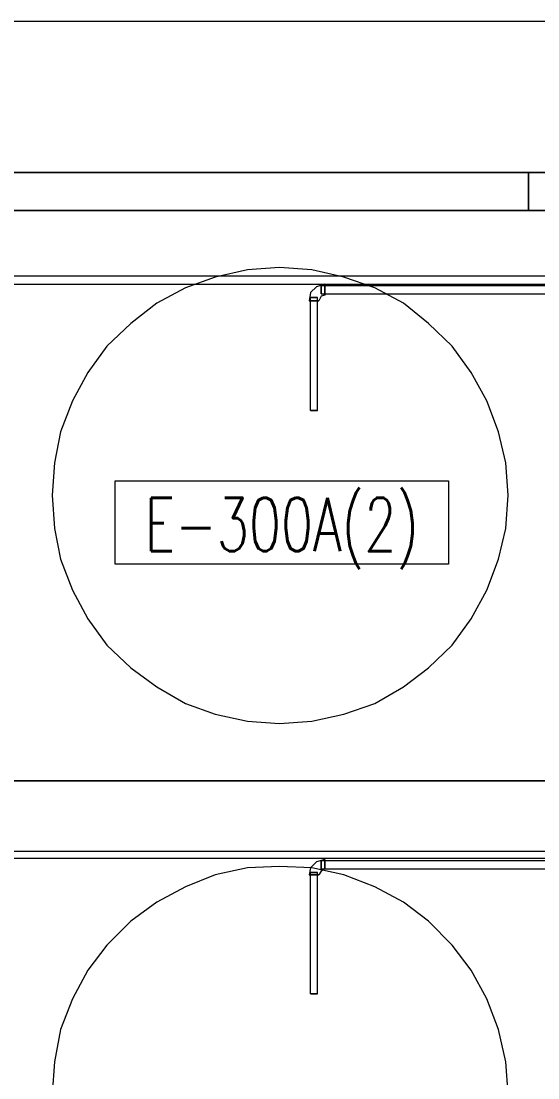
# Model space of a CAD drawing. Header units: inches. Extents: x -1128 to 651, y 96 to 845.
# Drawn here: x 114.31 to 133.98, y 783.93 to 824.14 of the extents above; entities that cross this region are included whole.
import ezdxf
from ezdxf.enums import TextEntityAlignment as Align

# ---------------------------------------------------------------- set-up
doc = ezdxf.new("R2010")
doc.units = ezdxf.units.IN
doc.header["$MEASUREMENT"] = 0
doc.layers.add('Layer 1', color=7, linetype='Continuous')
doc.styles.add('HZTXT', font='txt_qlt.shx', dxfattribs={"width": 0.7, "bigfont": 'hztxt.shx'})

msp = doc.modelspace()

# ---------------------------------------------------------------- linework, layer by layer
at = {"layer": 'Layer 1', "color": 0, "lineweight": 5}
for points in [[(84.81, 824.144), (144.081, 824.144)], [(84.81, 824.144), (144.081, 824.144)], [(104.068, 814.446), (135.561, 814.446)], [(132.843, 806.108), (132.752, 807.332), (132.48, 808.51), (132.027, 809.688), (131.438, 810.776), (130.713, 811.773), (129.807, 812.634), (128.855, 813.404), (127.767, 813.993), (126.589, 814.401), (125.366, 814.673), (124.142, 814.763), (122.919, 814.673), (121.695, 814.401), (120.563, 813.993), (119.475, 813.404), (118.478, 812.634), (117.572, 811.773), (116.847, 810.776), (116.258, 809.688), (115.805, 808.51), (115.578, 807.332), (115.487, 806.108), (115.578, 804.84), (115.805, 803.662), (116.258, 802.483), (116.847, 801.396), (117.572, 800.399), (118.478, 799.538), (119.475, 798.813), (120.563, 798.178), (121.695, 797.77), (122.919, 797.499), (124.142, 797.408), (125.366, 797.499), (126.589, 797.77), (127.767, 798.178), (128.855, 798.813), (129.807, 799.538), (130.713, 800.399), (131.438, 801.396), (132.027, 802.483), (132.48, 803.662), (132.752, 804.84), (132.843, 806.108)], [(104.068, 814.129), (135.561, 814.129)], [(125.864, 814.129), (125.547, 814.038), (125.321, 813.812), (125.275, 813.495)], [(125.321, 809.326), (125.321, 813.63)], [(125.456, 813.63), (125.321, 813.63), (125.592, 813.63), (125.456, 813.63)], [(125.592, 809.326), (125.592, 813.63)], [(125.864, 813.721), (125.728, 813.676), (125.638, 813.495)], [(125.728, 813.767), (135.561, 813.767)], [(117.889, 806.652), (130.577, 806.652), (130.577, 803.48), (117.889, 803.48), (117.889, 806.652)], [(104.068, 792.559), (134.474, 792.559)], [(104.068, 792.288), (134.474, 792.288)], [(132.843, 783.316), (132.752, 784.539), (132.48, 785.762), (132.027, 786.941), (131.438, 788.028), (130.713, 788.98), (129.807, 789.886), (128.855, 790.611), (127.767, 791.2), (126.589, 791.653), (125.366, 791.925), (124.142, 791.971), (122.919, 791.925), (121.695, 791.653), (120.563, 791.2), (119.475, 790.611), (118.478, 789.886), (117.572, 788.98), (116.847, 788.028), (116.258, 786.941), (115.805, 785.762), (115.578, 784.539), (115.487, 783.316)], [(125.864, 792.242), (125.547, 792.152), (125.321, 791.925), (125.275, 791.653)], [(125.864, 791.88), (125.728, 791.789), (125.638, 791.653)], [(125.728, 791.88), (134.836, 791.88)], [(125.456, 791.744), (125.321, 791.744), (125.592, 791.744), (125.456, 791.744)], [(125.321, 787.122), (125.321, 791.744)], [(125.592, 787.122), (125.592, 791.744)]]:
    msp.add_lwpolyline(points, dxfattribs=at)
for points, knots in [([(144.081, 818.389), (144.081, 818.389), (84.81, 818.389), (84.81, 818.389), (84.81, 818.389), (144.081, 818.389), (144.081, 818.389)], [0, 0, 0, 0, 1, 1, 1, 2, 2, 2, 2]), ([(133.613, 818.389), (133.613, 818.389), (133.613, 816.939), (133.613, 816.939), (133.613, 816.939), (133.613, 818.389), (133.613, 818.389)], [0, 0, 0, 0, 1, 1, 1, 2, 2, 2, 2]), ([(90.927, 816.939), (90.927, 816.939), (136.468, 816.939), (136.468, 816.939), (136.468, 816.939), (90.927, 816.939), (90.927, 816.939), (90.927, 816.939), (89.84, 816.939), (89.84, 816.939)], [0, 0, 0, 0, 1, 1, 1, 2, 2, 2, 3, 3, 3, 3]), ([(125.728, 814.084), (125.728, 814.084), (125.728, 813.767), (125.728, 813.767), (125.728, 813.767), (125.728, 814.084), (125.728, 814.084), (125.728, 814.084), (135.561, 814.084), (135.561, 814.084)], [0, 0, 0, 0, 1, 1, 1, 2, 2, 2, 3, 3, 3, 3]), ([(125.728, 813.767), (125.728, 813.767), (125.728, 814.084), (125.728, 814.084), (125.728, 814.084), (125.728, 813.767), (125.728, 813.767)], [0, 0, 0, 0, 1, 1, 1, 2, 2, 2, 2]), ([(125.864, 813.721), (125.864, 813.721), (125.864, 814.129), (125.864, 814.129), (125.864, 814.129), (125.864, 813.721), (125.864, 813.721)], [0, 0, 0, 0, 1, 1, 1, 2, 2, 2, 2]), ([(125.592, 813.63), (125.592, 813.63), (125.321, 813.63), (125.321, 813.63), (125.321, 813.63), (125.592, 813.63), (125.592, 813.63)], [0, 0, 0, 0, 1, 1, 1, 2, 2, 2, 2]), ([(125.638, 813.495), (125.638, 813.495), (125.275, 813.495), (125.275, 813.495), (125.275, 813.495), (125.638, 813.495), (125.638, 813.495)], [0, 0, 0, 0, 1, 1, 1, 2, 2, 2, 2]), ([(125.592, 809.326), (125.592, 809.326), (125.321, 809.326), (125.321, 809.326), (125.321, 809.326), (125.592, 809.326), (125.592, 809.326)], [0, 0, 0, 0, 1, 1, 1, 2, 2, 2, 2]), ([(136.468, 795.233), (136.468, 795.233), (90.927, 795.233), (90.927, 795.233), (90.927, 795.233), (136.468, 795.233), (136.468, 795.233)], [0, 0, 0, 0, 1, 1, 1, 2, 2, 2, 2]), ([(90.927, 795.233), (90.927, 795.233), (136.468, 795.233), (136.468, 795.233), (136.468, 795.233), (90.927, 795.233), (90.927, 795.233)], [0, 0, 0, 0, 1, 1, 1, 2, 2, 2, 2]), ([(125.728, 792.197), (125.728, 792.197), (125.728, 791.88), (125.728, 791.88), (125.728, 791.88), (125.728, 792.197), (125.728, 792.197), (125.728, 792.197), (134.836, 792.197), (134.836, 792.197)], [0, 0, 0, 0, 1, 1, 1, 2, 2, 2, 3, 3, 3, 3]), ([(125.728, 791.88), (125.728, 791.88), (125.728, 792.197), (125.728, 792.197), (125.728, 792.197), (125.728, 791.88), (125.728, 791.88)], [0, 0, 0, 0, 1, 1, 1, 2, 2, 2, 2]), ([(125.864, 791.88), (125.864, 791.88), (125.864, 792.242), (125.864, 792.242), (125.864, 792.242), (125.864, 791.88), (125.864, 791.88)], [0, 0, 0, 0, 1, 1, 1, 2, 2, 2, 2]), ([(125.638, 791.653), (125.638, 791.653), (125.275, 791.653), (125.275, 791.653), (125.275, 791.653), (125.638, 791.653), (125.638, 791.653)], [0, 0, 0, 0, 1, 1, 1, 2, 2, 2, 2]), ([(125.592, 791.744), (125.592, 791.744), (125.321, 791.744), (125.321, 791.744), (125.321, 791.744), (125.592, 791.744), (125.592, 791.744)], [0, 0, 0, 0, 1, 1, 1, 2, 2, 2, 2]), ([(125.592, 787.122), (125.592, 787.122), (125.321, 787.122), (125.321, 787.122), (125.321, 787.122), (125.592, 787.122), (125.592, 787.122)], [0, 0, 0, 0, 1, 1, 1, 2, 2, 2, 2])]:
    msp.add_open_spline(points, degree=3, knots=knots, dxfattribs=at)

# ---------------------------------------------------------------- texts
at = {"color": 0, "lineweight": 9, "style": 'HZTXT', "width": 0.7}
msp.add_text('E-300A(2)', height=2.0344, dxfattribs=at).set_placement((124.226, 803.971), align=Align.CENTER)

doc.saveas('drawing.dxf')
